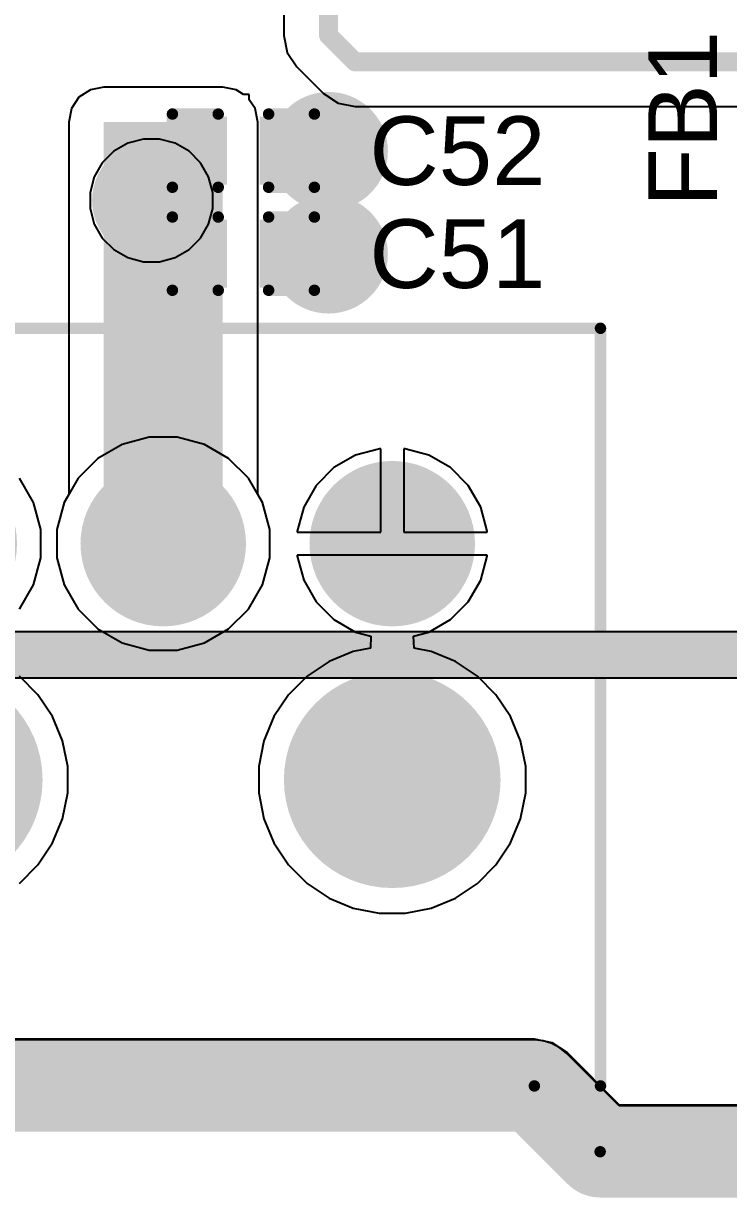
# Model space of a CAD drawing. Header units: inches. Extents: x -0.14 to 3.84, y -0.14 to 3.05.
# Drawn here: x 1.188 to 1.496, y -0.138 to 0.375 of the extents above; entities that cross this region are included whole.
import ezdxf

# ---------------------------------------------------------------- set-up
doc = ezdxf.new("R2010")
doc.units = ezdxf.units.IN
doc.header["$MEASUREMENT"] = 0
for name, color, linetype in [('Board Outline', 216, 'Continuous'), ('Bottom Layer', 5, 'Continuous'), ('Bottom Solder', 6, 'Continuous'), ('Ground Layer', 76, 'Continuous'), ('Multi-Layer', 9, 'Continuous'), ('Pad Holes', 156, 'Continuous'), ('Power Layer', 16, 'Continuous'), ('Top Layer', 1, 'Continuous'), ('Top Overlay', 2, 'Continuous'), ('Top Paste', 8, 'Continuous'), ('Top Solder', 216, 'Continuous'), ('Via Holes', 16, 'Continuous')]:
    doc.layers.add(name, color=color, linetype=linetype)
doc.styles.add('Arial', font='', dxfattribs={"height": 0.2})
doc.styles.get('Arial').set_extended_font_data('Arial')

# ---------------------------------------------------------------- blocks, each defined once
blk = doc.blocks.new('PLT133_T10W_26')
at = {"layer": 'Bottom Layer'}
h = blk.add_hatch(color=5, dxfattribs=at)
edge = h.paths.add_edge_path()
edge.add_arc((-0.1, 0.05157), 0.04331, 0, 360)
h = blk.add_hatch(color=5, dxfattribs=at)
edge = h.paths.add_edge_path()
edge.add_arc((0.1, 0.05157), 0.04331, 0, 360)
h = blk.add_hatch(color=5, dxfattribs=at)
edge = h.paths.add_edge_path()
edge.add_arc((-0.1, -0.05157), 0.0315, 0, 360)
h = blk.add_hatch(color=5, dxfattribs=at)
edge = h.paths.add_edge_path()
edge.add_arc((0, -0.05157), 0.0315, 0, 360)
h = blk.add_hatch(color=5, dxfattribs=at)
edge = h.paths.add_edge_path()
edge.add_arc((0.1, -0.05157), 0.0315, 0, 360)
at = {"layer": 'Bottom Solder'}
h = blk.add_hatch(color=6, dxfattribs=at)
edge = h.paths.add_edge_path()
edge.add_arc((-0.1, 0.05157), 0.04731, 0, 360)
h = blk.add_hatch(color=6, dxfattribs=at)
edge = h.paths.add_edge_path()
edge.add_arc((0.1, 0.05157), 0.04731, 0, 360)
h = blk.add_hatch(color=6, dxfattribs=at)
edge = h.paths.add_edge_path()
edge.add_arc((-0.1, -0.05157), 0.0355, 0, 360)
h = blk.add_hatch(color=6, dxfattribs=at)
edge = h.paths.add_edge_path()
edge.add_arc((0, -0.05157), 0.0355, 0, 360)
h = blk.add_hatch(color=6, dxfattribs=at)
edge = h.paths.add_edge_path()
edge.add_arc((0.1, -0.05157), 0.0355, 0, 360)
at = {"layer": 'Ground Layer'}
h = blk.add_hatch(color=76, dxfattribs=at)
edge = h.paths.add_edge_path()
edge.add_arc((-0.1, 0.05157), 0.04205, 0, 360)
h = blk.add_hatch(color=76, dxfattribs=at)
edge = h.paths.add_edge_path()
edge.add_arc((0.1, 0.05157), 0.04205, 0, 360)
h = blk.add_hatch(color=76, dxfattribs=at)
edge = h.paths.add_edge_path()
edge.add_arc((0, -0.05157), 0.03614, 0, 360)
h = blk.add_hatch(color=76, dxfattribs=at)
edge = h.paths.add_edge_path()
edge.add_arc((0.1, -0.05157), 0.03614, 0, 360)
at = {"layer": 'Multi-Layer'}
h = blk.add_hatch(color=9, dxfattribs=at)
edge = h.paths.add_edge_path()
edge.add_arc((-0.1, 0.05157), 0.04331, 0, 360)
h = blk.add_hatch(color=9, dxfattribs=at)
edge = h.paths.add_edge_path()
edge.add_arc((0.1, 0.05157), 0.04331, 0, 360)
h = blk.add_hatch(color=9, dxfattribs=at)
edge = h.paths.add_edge_path()
edge.add_arc((-0.1, -0.05157), 0.0315, 0, 360)
h = blk.add_hatch(color=9, dxfattribs=at)
edge = h.paths.add_edge_path()
edge.add_arc((0, -0.05157), 0.0315, 0, 360)
h = blk.add_hatch(color=9, dxfattribs=at)
edge = h.paths.add_edge_path()
edge.add_arc((0.1, -0.05157), 0.0315, 0, 360)
at = {"layer": 'Pad Holes'}
h = blk.add_hatch(color=7, dxfattribs=at)
edge = h.paths.add_edge_path()
edge.add_arc((-0.1, 0.05157), 0.02205, 0, 360)
h = blk.add_hatch(color=7, dxfattribs=at)
edge = h.paths.add_edge_path()
edge.add_arc((0.1, 0.05157), 0.02205, 0, 360)
h = blk.add_hatch(color=7, dxfattribs=at)
edge = h.paths.add_edge_path()
edge.add_arc((-0.1, -0.05157), 0.01614, 0, 360)
h = blk.add_hatch(color=7, dxfattribs=at)
edge = h.paths.add_edge_path()
edge.add_arc((0, -0.05157), 0.01614, 0, 360)
h = blk.add_hatch(color=7, dxfattribs=at)
edge = h.paths.add_edge_path()
edge.add_arc((0.1, -0.05157), 0.01614, 0, 360)
at = {"layer": 'Power Layer'}
h = blk.add_hatch(color=16, dxfattribs=at)
edge = h.paths.add_edge_path()
edge.add_arc((-0.1, 0.05157), 0.04205, 0, 360)
h = blk.add_hatch(color=16, dxfattribs=at)
edge = h.paths.add_edge_path()
edge.add_arc((0.1, 0.05157), 0.04205, 0, 360)
h = blk.add_hatch(color=16, dxfattribs=at)
edge = h.paths.add_edge_path()
edge.add_arc((-0.1, -0.05157), 0.03614, 0, 360)
h = blk.add_hatch(color=16, dxfattribs=at)
edge = h.paths.add_edge_path()
edge.add_arc((0.1, -0.05157), 0.03614, 0, 360)
at = {"layer": 'Top Layer'}
h = blk.add_hatch(color=1, dxfattribs=at)
edge = h.paths.add_edge_path()
edge.add_arc((-0.1, 0.05157), 0.04331, 0, 360)
h = blk.add_hatch(color=1, dxfattribs=at)
edge = h.paths.add_edge_path()
edge.add_arc((0.1, 0.05157), 0.04331, 0, 360)
h = blk.add_hatch(color=1, dxfattribs=at)
edge = h.paths.add_edge_path()
edge.add_arc((-0.1, -0.05157), 0.0315, 0, 360)
h = blk.add_hatch(color=1, dxfattribs=at)
edge = h.paths.add_edge_path()
edge.add_arc((0, -0.05157), 0.0315, 0, 360)
h = blk.add_hatch(color=1, dxfattribs=at)
edge = h.paths.add_edge_path()
edge.add_arc((0.1, -0.05157), 0.0315, 0, 360)
at = {"layer": 'Top Solder'}
h = blk.add_hatch(color=216, dxfattribs=at)
edge = h.paths.add_edge_path()
edge.add_arc((-0.1, 0.05157), 0.04731, 0, 360)
h = blk.add_hatch(color=216, dxfattribs=at)
edge = h.paths.add_edge_path()
edge.add_arc((0.1, 0.05157), 0.04731, 0, 360)
h = blk.add_hatch(color=216, dxfattribs=at)
edge = h.paths.add_edge_path()
edge.add_arc((-0.1, -0.05157), 0.0355, 0, 360)
h = blk.add_hatch(color=216, dxfattribs=at)
edge = h.paths.add_edge_path()
edge.add_arc((0, -0.05157), 0.0355, 0, 360)
h = blk.add_hatch(color=216, dxfattribs=at)
edge = h.paths.add_edge_path()
edge.add_arc((0.1, -0.05157), 0.0355, 0, 360)
at = {"layer": 'Top Overlay'}
for points in [[(0.19095, 0.18535, 0.005, 0.005, 0), (-0.19094, 0.18535, 0.005, 0.005, 0)], [(-0.19094, 0.18535, 0.005, 0.005, 0), (-0.19094, -0.14567, 0.005, 0.005, 0)], [(0.19095, 0.18535, 0.005, 0.005, 0), (0.19095, -0.14567, 0.005, 0.005, 0)], [(0.19095, -0.14567, 0.005, 0.005, 0), (-0.19094, -0.14567, 0.005, 0.005, 0)]]:
    blk.add_lwpolyline(points, format="xyseb", dxfattribs=at)
for points in [[(-0.19219, 0.18535, 0.0025, 0.0025, 1), (-0.18969, 0.18535, 0.0025, 0.0025, 1)], [(-0.19219, 0.18535, 0.0025, 0.0025, 1), (-0.18969, 0.18535, 0.0025, 0.0025, 1)], [(0.1897, 0.18535, 0.0025, 0.0025, 1), (0.1922, 0.18535, 0.0025, 0.0025, 1)], [(0.1897, 0.18535, 0.0025, 0.0025, 1), (0.1922, 0.18535, 0.0025, 0.0025, 1)], [(-0.19219, -0.14567, 0.0025, 0.0025, 1), (-0.18969, -0.14567, 0.0025, 0.0025, 1)], [(-0.19219, -0.14567, 0.0025, 0.0025, 1), (-0.18969, -0.14567, 0.0025, 0.0025, 1)], [(0.1897, -0.14567, 0.0025, 0.0025, 1), (0.1922, -0.14567, 0.0025, 0.0025, 1)], [(0.1897, -0.14567, 0.0025, 0.0025, 1), (0.1922, -0.14567, 0.0025, 0.0025, 1)]]:
    blk.add_lwpolyline(points, format="xyseb", close=True, dxfattribs=at)
at = {"layer": 'Top Overlay', "style": 'Arial'}
blk.add_text('1', height=0.03, rotation=180, dxfattribs=at).set_placement((0.16812, -0.02811))
blk = doc.blocks.new('C___0402_114')
at = {"layer": 'Top Layer'}
for points in [[(-0.0275, -0.0125), (-0.0275, 0.0125), (-0.0095, 0.0125), (-0.0095, -0.0125)], [(0.0095, -0.0125), (0.0095, 0.0125), (0.0275, 0.0125), (0.0275, -0.0125)]]:
    blk.add_hatch(color=1, dxfattribs=at).paths.add_polyline_path(points)
at = {"layer": 'Top Paste'}
for points in [[(-0.0275, -0.0125), (-0.0275, 0.0125), (-0.0095, 0.0125), (-0.0095, -0.0125)], [(0.0095, -0.0125), (0.0095, 0.0125), (0.0275, 0.0125), (0.0275, -0.0125)]]:
    blk.add_hatch(color=8, dxfattribs=at).paths.add_polyline_path(points)
at = {"layer": 'Top Solder'}
for points in [[(-0.02986, -0.01486), (-0.02986, 0.01486), (-0.00714, 0.01486), (-0.00714, -0.01486)], [(0.00714, -0.01486), (0.00714, 0.01486), (0.02986, 0.01486), (0.02986, -0.01486)]]:
    blk.add_hatch(color=216, dxfattribs=at).paths.add_polyline_path(points)
at = {"layer": 'Top Overlay'}
for points in [[(-0.011, 0.016, 0.005, 0.005, 0), (-0.031, 0.016, 0.005, 0.005, 0)], [(-0.031, 0.016, 0.005, 0.005, 0), (-0.031, -0.016, 0.005, 0.005, 0)], [(0.031, 0.016, 0.005, 0.005, 0), (0.011, 0.016, 0.005, 0.005, 0)], [(0.031, 0.016, 0.005, 0.005, 0), (0.031, -0.016, 0.005, 0.005, 0)], [(-0.011, -0.016, 0.005, 0.005, 0), (-0.031, -0.016, 0.005, 0.005, 0)], [(0.031, -0.016, 0.005, 0.005, 0), (0.011, -0.016, 0.005, 0.005, 0)]]:
    blk.add_lwpolyline(points, format="xyseb", dxfattribs=at)
for points in [[(-0.03225, 0.016, 0.0025, 0.0025, 1), (-0.02975, 0.016, 0.0025, 0.0025, 1)], [(-0.03225, 0.016, 0.0025, 0.0025, 1), (-0.02975, 0.016, 0.0025, 0.0025, 1)], [(-0.01225, 0.016, 0.0025, 0.0025, 1), (-0.00975, 0.016, 0.0025, 0.0025, 1)], [(0.00975, 0.016, 0.0025, 0.0025, 1), (0.01225, 0.016, 0.0025, 0.0025, 1)], [(0.02975, 0.016, 0.0025, 0.0025, 1), (0.03225, 0.016, 0.0025, 0.0025, 1)], [(0.02975, 0.016, 0.0025, 0.0025, 1), (0.03225, 0.016, 0.0025, 0.0025, 1)], [(-0.03225, -0.016, 0.0025, 0.0025, 1), (-0.02975, -0.016, 0.0025, 0.0025, 1)], [(-0.03225, -0.016, 0.0025, 0.0025, 1), (-0.02975, -0.016, 0.0025, 0.0025, 1)], [(-0.01225, -0.016, 0.0025, 0.0025, 1), (-0.00975, -0.016, 0.0025, 0.0025, 1)], [(0.00975, -0.016, 0.0025, 0.0025, 1), (0.01225, -0.016, 0.0025, 0.0025, 1)], [(0.02975, -0.016, 0.0025, 0.0025, 1), (0.03225, -0.016, 0.0025, 0.0025, 1)], [(0.02975, -0.016, 0.0025, 0.0025, 1), (0.03225, -0.016, 0.0025, 0.0025, 1)]]:
    blk.add_lwpolyline(points, format="xyseb", close=True, dxfattribs=at)
blk = doc.blocks.new('C___0402_115')
at = {"layer": 'Top Layer'}
for points in [[(-0.0275, -0.0125), (-0.0275, 0.0125), (-0.0095, 0.0125), (-0.0095, -0.0125)], [(0.0095, -0.0125), (0.0095, 0.0125), (0.0275, 0.0125), (0.0275, -0.0125)]]:
    blk.add_hatch(color=1, dxfattribs=at).paths.add_polyline_path(points)
at = {"layer": 'Top Paste'}
for points in [[(-0.0275, -0.0125), (-0.0275, 0.0125), (-0.0095, 0.0125), (-0.0095, -0.0125)], [(0.0095, -0.0125), (0.0095, 0.0125), (0.0275, 0.0125), (0.0275, -0.0125)]]:
    blk.add_hatch(color=8, dxfattribs=at).paths.add_polyline_path(points)
at = {"layer": 'Top Solder'}
for points in [[(-0.02986, -0.01486), (-0.02986, 0.01486), (-0.00714, 0.01486), (-0.00714, -0.01486)], [(0.00714, -0.01486), (0.00714, 0.01486), (0.02986, 0.01486), (0.02986, -0.01486)]]:
    blk.add_hatch(color=216, dxfattribs=at).paths.add_polyline_path(points)
at = {"layer": 'Top Overlay'}
for points in [[(-0.011, 0.016, 0.005, 0.005, 0), (-0.031, 0.016, 0.005, 0.005, 0)], [(-0.031, 0.016, 0.005, 0.005, 0), (-0.031, -0.016, 0.005, 0.005, 0)], [(0.031, 0.016, 0.005, 0.005, 0), (0.011, 0.016, 0.005, 0.005, 0)], [(0.031, 0.016, 0.005, 0.005, 0), (0.031, -0.016, 0.005, 0.005, 0)], [(-0.011, -0.016, 0.005, 0.005, 0), (-0.031, -0.016, 0.005, 0.005, 0)], [(0.031, -0.016, 0.005, 0.005, 0), (0.011, -0.016, 0.005, 0.005, 0)]]:
    blk.add_lwpolyline(points, format="xyseb", dxfattribs=at)
for points in [[(-0.03225, 0.016, 0.0025, 0.0025, 1), (-0.02975, 0.016, 0.0025, 0.0025, 1)], [(-0.03225, 0.016, 0.0025, 0.0025, 1), (-0.02975, 0.016, 0.0025, 0.0025, 1)], [(-0.01225, 0.016, 0.0025, 0.0025, 1), (-0.00975, 0.016, 0.0025, 0.0025, 1)], [(0.00975, 0.016, 0.0025, 0.0025, 1), (0.01225, 0.016, 0.0025, 0.0025, 1)], [(0.02975, 0.016, 0.0025, 0.0025, 1), (0.03225, 0.016, 0.0025, 0.0025, 1)], [(0.02975, 0.016, 0.0025, 0.0025, 1), (0.03225, 0.016, 0.0025, 0.0025, 1)], [(-0.03225, -0.016, 0.0025, 0.0025, 1), (-0.02975, -0.016, 0.0025, 0.0025, 1)], [(-0.03225, -0.016, 0.0025, 0.0025, 1), (-0.02975, -0.016, 0.0025, 0.0025, 1)], [(-0.01225, -0.016, 0.0025, 0.0025, 1), (-0.00975, -0.016, 0.0025, 0.0025, 1)], [(0.00975, -0.016, 0.0025, 0.0025, 1), (0.01225, -0.016, 0.0025, 0.0025, 1)], [(0.02975, -0.016, 0.0025, 0.0025, 1), (0.03225, -0.016, 0.0025, 0.0025, 1)], [(0.02975, -0.016, 0.0025, 0.0025, 1), (0.03225, -0.016, 0.0025, 0.0025, 1)]]:
    blk.add_lwpolyline(points, format="xyseb", close=True, dxfattribs=at)

msp = doc.modelspace()

# ---------------------------------------------------------------- hatches: boundary and pattern name
at = {"layer": 'Bottom Layer'}
h = msp.add_hatch(color=5, dxfattribs=at)
edge = h.paths.add_edge_path()
edge.add_arc((1.32136, 0.31899), 0.01181, 0, 360)
h = msp.add_hatch(color=5, dxfattribs=at)
edge = h.paths.add_edge_path()
edge.add_arc((1.24401, 0.29749), 0.01181, 0, 360)
h = msp.add_hatch(color=5, dxfattribs=at)
edge = h.paths.add_edge_path()
edge.add_arc((1.32136, 0.27399), 0.01181, 0, 360)
at = {"layer": 'Bottom Solder'}
h = msp.add_hatch(color=6, dxfattribs=at)
edge = h.paths.add_edge_path()
edge.add_arc((1.32136, 0.31899), 0.01581, 0, 360)
h = msp.add_hatch(color=6, dxfattribs=at)
edge = h.paths.add_edge_path()
edge.add_arc((1.24401, 0.29749), 0.01581, 0, 360)
h = msp.add_hatch(color=6, dxfattribs=at)
edge = h.paths.add_edge_path()
edge.add_arc((1.32136, 0.27399), 0.01581, 0, 360)
at = {"layer": 'Ground Layer'}
h = msp.add_hatch(color=76, dxfattribs=at)
edge = h.paths.add_edge_path()
edge.add_arc((1.24401, 0.29749), 0.02591, 0, 360)
at = {"layer": 'Power Layer'}
h = msp.add_hatch(color=16, dxfattribs=at)
edge = h.paths.add_edge_path()
edge.add_arc((1.32136, 0.31899), 0.02591, 0, 360)
h = msp.add_hatch(color=16, dxfattribs=at)
edge = h.paths.add_edge_path()
edge.add_arc((1.32136, 0.27399), 0.02591, 0, 360)
at = {"layer": 'Top Layer'}
for points in [[(1.22319, 0.14754), (1.27516, 0.14754), (1.27516, 0.33174), (1.22319, 0.33174)], [(1.32136, 0.30717), (1.32136, 0.33078), (1.29411, 0.33078), (1.29411, 0.30717)], [(1.32136, 0.26217), (1.32136, 0.28578), (1.29411, 0.28578), (1.29411, 0.26217)]]:
    msp.add_hatch(color=1, dxfattribs=at).paths.add_polyline_path(points)
h = msp.add_hatch(color=1, dxfattribs=at)
edge = h.paths.add_edge_path()
edge.add_arc((1.32136, 0.31899), 0.01181, 0, 360)
h = msp.add_hatch(color=1, dxfattribs=at)
edge = h.paths.add_edge_path()
edge.add_arc((1.24401, 0.29749), 0.01181, 0, 360)
h = msp.add_hatch(color=1, dxfattribs=at)
edge = h.paths.add_edge_path()
edge.add_arc((1.32136, 0.27399), 0.01181, 0, 360)
at = {"layer": 'Top Solder'}
h = msp.add_hatch(color=216, dxfattribs=at)
edge = h.paths.add_edge_path()
edge.add_arc((1.32136, 0.31899), 0.01581, 0, 360)
h = msp.add_hatch(color=216, dxfattribs=at)
edge = h.paths.add_edge_path()
edge.add_arc((1.24401, 0.29749), 0.01581, 0, 360)
h = msp.add_hatch(color=216, dxfattribs=at)
edge = h.paths.add_edge_path()
edge.add_arc((1.32136, 0.27399), 0.01581, 0, 360)
at = {"layer": 'Via Holes'}
h = msp.add_hatch(color=7, dxfattribs=at)
edge = h.paths.add_edge_path()
edge.add_arc((1.32136, 0.31899), 0.00591, 0, 360)
h = msp.add_hatch(color=7, dxfattribs=at)
edge = h.paths.add_edge_path()
edge.add_arc((1.24401, 0.29749), 0.00591, 0, 360)
h = msp.add_hatch(color=7, dxfattribs=at)
edge = h.paths.add_edge_path()
edge.add_arc((1.32136, 0.27399), 0.00591, 0, 360)

# ---------------------------------------------------------------- linework, layer by layer
at = {"layer": 'Board Outline'}
for points in [[(1.08712, -0.08938, 0.005, 0.005, 0), (1.41123, -0.08938, 0.005, 0.005, 0)], [(1.41123, -0.08938, 0.005, 0.005, 0), (1.43996, -0.11812, 0.005, 0.005, 0)], [(1.43996, -0.11812, 0.005, 0.005, 0), (1.59933, -0.11812, 0.005, 0.005, 0)]]:
    msp.add_lwpolyline(points, format="xyseb", dxfattribs=at)
for points in [[(1.40998, -0.08938, 0.0025, 0.0025, 1), (1.41248, -0.08938, 0.0025, 0.0025, 1)], [(1.40998, -0.08938, 0.0025, 0.0025, 1), (1.41248, -0.08938, 0.0025, 0.0025, 1)], [(1.43871, -0.11812, 0.0025, 0.0025, 1), (1.44121, -0.11812, 0.0025, 0.0025, 1)], [(1.43871, -0.11812, 0.0025, 0.0025, 1), (1.44121, -0.11812, 0.0025, 0.0025, 1)]]:
    msp.add_lwpolyline(points, format="xyseb", close=True, dxfattribs=at)
at = {"layer": 'Bottom Layer'}
for p, q in [((1.24048, 0.3243), (1.23366, 0.32248)), ((1.24754, 0.3243), (1.24048, 0.3243)), ((1.25436, 0.32248), (1.24754, 0.3243)), ((1.22755, 0.31895), (1.22256, 0.31396)), ((1.23366, 0.32248), (1.22755, 0.31895)), ((1.26047, 0.31895), (1.25436, 0.32248)), ((1.26546, 0.31396), (1.26047, 0.31895)), ((1.22256, 0.31396), (1.21903, 0.30784)), ((1.26899, 0.30784), (1.26546, 0.31396)), ((1.21903, 0.30784), (1.2172, 0.30102)), ((1.27082, 0.30102), (1.26899, 0.30784)), ((1.2172, 0.30102), (1.2172, 0.29396)), ((1.27082, 0.29396), (1.27082, 0.30102)), ((1.2172, 0.29396), (1.21903, 0.28714)), ((1.26899, 0.28714), (1.27082, 0.29396)), ((1.21903, 0.28714), (1.22256, 0.28103)), ((1.26546, 0.28103), (1.26899, 0.28714)), ((1.22256, 0.28103), (1.22755, 0.27604)), ((1.26047, 0.27604), (1.26546, 0.28103)), ((1.22755, 0.27604), (1.23366, 0.27251)), ((1.23366, 0.27251), (1.24048, 0.27068)), ((1.24754, 0.27068), (1.25436, 0.27251)), ((1.25436, 0.27251), (1.26047, 0.27604)), ((1.24048, 0.27068), (1.24754, 0.27068)), ((1.23123, 0.19087), (1.22063, 0.18475)), ((1.24305, 0.19404), (1.23123, 0.19087)), ((1.2553, 0.19404), (1.24305, 0.19404)), ((1.26712, 0.19087), (1.2553, 0.19404)), ((1.27772, 0.18475), (1.26712, 0.19087)), ((1.22063, 0.18475), (1.21197, 0.17609)), ((1.28638, 0.17609), (1.27772, 0.18475)), ((1.33316, 0.18621), (1.3237, 0.18075)), ((1.34371, 0.18904), (1.33316, 0.18621)), ((1.34417, 0.18904), (1.34371, 0.18904)), ((1.34417, 0.15254), (1.34417, 0.18904)), ((1.35464, 0.18904), (1.35417, 0.18904)), ((1.35417, 0.18904), (1.35417, 0.15254)), ((1.36519, 0.18621), (1.35464, 0.18904)), ((1.37465, 0.18075), (1.36519, 0.18621)), ((1.3237, 0.18075), (1.31597, 0.17302)), ((1.38238, 0.17302), (1.37465, 0.18075)), ((1.1925, 0.16549), (1.18638, 0.17609)), ((1.21197, 0.17609), (1.20585, 0.16549)), ((1.2925, 0.16549), (1.28638, 0.17609)), ((1.31597, 0.17302), (1.31051, 0.16356)), ((1.38784, 0.16356), (1.38238, 0.17302)), ((1.19567, 0.15366), (1.1925, 0.16549)), ((1.20585, 0.16549), (1.20268, 0.15366)), ((1.29567, 0.15366), (1.2925, 0.16549)), ((1.31051, 0.16356), (1.30768, 0.15301)), ((1.39067, 0.15301), (1.38784, 0.16356)), ((1.19567, 0.14142), (1.19567, 0.15366)), ((1.20268, 0.15366), (1.20268, 0.14142)), ((1.29567, 0.14142), (1.29567, 0.15366)), ((1.30768, 0.15301), (1.30768, 0.15254)), ((1.30768, 0.15254), (1.34417, 0.15254)), ((1.35417, 0.15254), (1.39067, 0.15254)), ((1.39067, 0.15254), (1.39067, 0.15301)), ((1.1925, 0.1296), (1.19567, 0.14142)), ((1.20268, 0.14142), (1.20585, 0.1296)), ((1.2925, 0.1296), (1.29567, 0.14142)), ((1.34917, 0.14254), (1.30768, 0.14254)), ((1.30768, 0.14254), (1.30768, 0.14208)), ((1.30768, 0.14208), (1.31051, 0.13153)), ((1.39067, 0.14254), (1.34917, 0.14254)), ((1.38784, 0.13153), (1.39067, 0.14208)), ((1.39067, 0.14208), (1.39067, 0.14254)), ((1.18638, 0.11899), (1.1925, 0.1296)), ((1.20585, 0.1296), (1.21197, 0.11899)), ((1.28638, 0.11899), (1.2925, 0.1296)), ((1.31051, 0.13153), (1.31597, 0.12206)), ((1.38238, 0.12206), (1.38784, 0.13153)), ((1.21197, 0.11899), (1.22063, 0.11034)), ((1.27772, 0.11034), (1.28638, 0.11899)), ((1.31597, 0.12206), (1.3237, 0.11434)), ((1.37465, 0.11434), (1.38238, 0.12206)), ((1.3237, 0.11434), (1.33316, 0.10888)), ((1.36519, 0.10888), (1.37465, 0.11434)), ((1.22063, 0.11034), (1.23123, 0.10422)), ((1.26712, 0.10422), (1.27772, 0.11034)), ((1.33316, 0.10888), (1.33984, 0.10709)), ((1.35851, 0.10709), (1.36519, 0.10888)), ((1.23123, 0.10422), (1.24305, 0.10105)), ((1.2553, 0.10105), (1.26712, 0.10422)), ((1.33984, 0.10709), (1.33967, 0.10195)), ((1.35868, 0.10195), (1.35851, 0.10709)), ((1.24305, 0.10105), (1.2553, 0.10105)), ((1.33217, 0.10046), (1.32156, 0.09607)), ((1.33967, 0.10195), (1.33217, 0.10046)), ((1.36618, 0.10046), (1.35868, 0.10195)), ((1.37679, 0.09607), (1.36618, 0.10046)), ((1.32156, 0.09607), (1.31201, 0.08969)), ((1.38634, 0.08969), (1.37679, 0.09607)), ((1.19446, 0.08156), (1.18634, 0.08969)), ((1.31201, 0.08969), (1.30388, 0.08156)), ((1.39446, 0.08156), (1.38634, 0.08969)), ((1.20085, 0.07201), (1.19446, 0.08156)), ((1.30388, 0.08156), (1.2975, 0.07201)), ((1.40085, 0.07201), (1.39446, 0.08156)), ((1.20524, 0.0614), (1.20085, 0.07201)), ((1.2975, 0.07201), (1.29311, 0.0614)), ((1.40524, 0.0614), (1.40085, 0.07201)), ((1.20748, 0.05014), (1.20524, 0.0614)), ((1.29311, 0.0614), (1.29087, 0.05014)), ((1.40748, 0.05014), (1.40524, 0.0614)), ((1.20748, 0.03865), (1.20748, 0.05014)), ((1.29087, 0.05014), (1.29087, 0.03865)), ((1.40748, 0.03865), (1.40748, 0.05014)), ((1.20524, 0.02739), (1.20748, 0.03865)), ((1.29087, 0.03865), (1.29311, 0.02739)), ((1.40524, 0.02739), (1.40748, 0.03865)), ((1.20085, 0.01678), (1.20524, 0.02739)), ((1.29311, 0.02739), (1.2975, 0.01678)), ((1.40085, 0.01678), (1.40524, 0.02739)), ((1.19446, 0.00723), (1.20085, 0.01678)), ((1.2975, 0.01678), (1.30388, 0.00723)), ((1.39446, 0.00723), (1.40085, 0.01678)), ((1.18634, -0.00089), (1.19446, 0.00723)), ((1.30388, 0.00723), (1.31201, -0.00089)), ((1.38634, -0.00089), (1.39446, 0.00723)), ((1.31201, -0.00089), (1.32156, -0.00728)), ((1.37679, -0.00728), (1.38634, -0.00089)), ((1.32156, -0.00728), (1.33217, -0.01167)), ((1.36618, -0.01167), (1.37679, -0.00728)), ((1.33217, -0.01167), (1.34343, -0.01391)), ((1.34343, -0.01391), (1.35492, -0.01391)), ((1.35492, -0.01391), (1.36618, -0.01167)), ((1.41123, -0.06899), (1.08712, -0.06899)), ((1.41903, -0.07055), (1.41123, -0.06899)), ((1.42565, -0.07497), (1.41903, -0.07055)), ((1.44841, -0.09773), (1.42565, -0.07497)), ((1.59088, -0.09773), (1.44841, -0.09773))]:
    msp.add_line(p, q, dxfattribs=at)
at = {"layer": 'Ground Layer'}
for p, q in [((1.41123, -0.06929), (1.08712, -0.06929)), ((1.41515, -0.06967), (1.41123, -0.06929)), ((1.41892, -0.07082), (1.41515, -0.06967)), ((1.42239, -0.07267), (1.41892, -0.07082)), ((1.42544, -0.07517), (1.42239, -0.07267)), ((1.44828, -0.09802), (1.42544, -0.07517)), ((1.591, -0.09802), (1.44828, -0.09802))]:
    msp.add_line(p, q, dxfattribs=at)
for points in [[(1.08712, -0.08938, 0.04, 0.04, 0), (1.41123, -0.08938, 0.04, 0.04, 0)], [(1.41123, -0.08938, 0.04, 0.04, 0), (1.43996, -0.11812, 0.04, 0.04, 0)], [(1.43996, -0.11812, 0.04, 0.04, 0), (1.59933, -0.11812, 0.04, 0.04, 0)]]:
    msp.add_lwpolyline(points, format="xyseb", dxfattribs=at)
for points in [[(1.40123, -0.08938, 0.02, 0.02, 1), (1.42123, -0.08938, 0.02, 0.02, 1)], [(1.40123, -0.08938, 0.02, 0.02, 1), (1.42123, -0.08938, 0.02, 0.02, 1)], [(1.42996, -0.11812, 0.02, 0.02, 1), (1.44996, -0.11812, 0.02, 0.02, 1)], [(1.42996, -0.11812, 0.02, 0.02, 1), (1.44996, -0.11812, 0.02, 0.02, 1)]]:
    msp.add_lwpolyline(points, format="xyseb", close=True, dxfattribs=at)
at = {"layer": 'Power Layer'}
for p, q in [((3.02282, 0.10909), (0.67606, 0.10909)), ((0.67188, 0.08891), (3.027, 0.08891)), ((1.41123, -0.06929), (1.08712, -0.06929)), ((1.41515, -0.06967), (1.41123, -0.06929)), ((1.41892, -0.07082), (1.41515, -0.06967)), ((1.42239, -0.07267), (1.41892, -0.07082)), ((1.42544, -0.07517), (1.42239, -0.07267)), ((1.44828, -0.09802), (1.42544, -0.07517)), ((1.591, -0.09802), (1.44828, -0.09802))]:
    msp.add_line(p, q, dxfattribs=at)
for points in [[(0.67188, 0.099, 0.02, 0.02, 0), (3.027, 0.099, 0.02, 0.02, 0)], [(1.08712, -0.08938, 0.04, 0.04, 0), (1.41123, -0.08938, 0.04, 0.04, 0)], [(1.41123, -0.08938, 0.04, 0.04, 0), (1.43996, -0.11812, 0.04, 0.04, 0)], [(1.43996, -0.11812, 0.04, 0.04, 0), (1.59933, -0.11812, 0.04, 0.04, 0)]]:
    msp.add_lwpolyline(points, format="xyseb", dxfattribs=at)
for points in [[(1.40123, -0.08938, 0.02, 0.02, 1), (1.42123, -0.08938, 0.02, 0.02, 1)], [(1.40123, -0.08938, 0.02, 0.02, 1), (1.42123, -0.08938, 0.02, 0.02, 1)], [(1.42996, -0.11812, 0.02, 0.02, 1), (1.44996, -0.11812, 0.02, 0.02, 1)], [(1.42996, -0.11812, 0.02, 0.02, 1), (1.44996, -0.11812, 0.02, 0.02, 1)]]:
    msp.add_lwpolyline(points, format="xyseb", close=True, dxfattribs=at)
at = {"layer": 'Top Layer'}
for p, q in [((1.30184, 0.44734), (1.30184, 0.36961)), ((1.30184, 0.36961), (1.30332, 0.36215)), ((1.30332, 0.36215), (1.30756, 0.35581)), ((1.30756, 0.35581), (1.31917, 0.3442)), ((1.21734, 0.34587), (1.21238, 0.34256)), ((1.22319, 0.34704), (1.21734, 0.34587)), ((1.27516, 0.34704), (1.22319, 0.34704)), ((1.28101, 0.34587), (1.27516, 0.34704)), ((1.2842, 0.34374), (1.28101, 0.34587)), ((1.28668, 0.34374), (1.2842, 0.34374)), ((1.28668, 0.3415), (1.28668, 0.34374)), ((1.31917, 0.3442), (1.3255, 0.33997)), ((1.21238, 0.34256), (1.20906, 0.3376)), ((1.28929, 0.3376), (1.28668, 0.3415)), ((1.3255, 0.33997), (1.33297, 0.33848)), ((1.20906, 0.3376), (1.2079, 0.33174)), ((1.29045, 0.33174), (1.28929, 0.3376)), ((1.33297, 0.33848), (1.67048, 0.33848)), ((1.2079, 0.33174), (1.2079, 0.16904)), ((1.29045, 0.16904), (1.29045, 0.33174)), ((1.33316, 0.18621), (1.3237, 0.18075)), ((1.34371, 0.18904), (1.33316, 0.18621)), ((1.34417, 0.18904), (1.34371, 0.18904)), ((1.34417, 0.15254), (1.34417, 0.18904)), ((1.35464, 0.18904), (1.35417, 0.18904)), ((1.35417, 0.18904), (1.35417, 0.15254)), ((1.36519, 0.18621), (1.35464, 0.18904)), ((1.37465, 0.18075), (1.36519, 0.18621)), ((1.3237, 0.18075), (1.31597, 0.17302)), ((1.38238, 0.17302), (1.37465, 0.18075)), ((1.1925, 0.16549), (1.18638, 0.17609)), ((1.31597, 0.17302), (1.31051, 0.16356)), ((1.38784, 0.16356), (1.38238, 0.17302)), ((1.19567, 0.15366), (1.1925, 0.16549)), ((1.20585, 0.16549), (1.20268, 0.15366)), ((1.2079, 0.16904), (1.20585, 0.16549)), ((1.2925, 0.16549), (1.29045, 0.16904)), ((1.29567, 0.15366), (1.2925, 0.16549)), ((1.31051, 0.16356), (1.30768, 0.15301)), ((1.39067, 0.15301), (1.38784, 0.16356)), ((1.19567, 0.14142), (1.19567, 0.15366)), ((1.20268, 0.15366), (1.20268, 0.14142)), ((1.29567, 0.14142), (1.29567, 0.15366)), ((1.30768, 0.15301), (1.30768, 0.15254)), ((1.30768, 0.15254), (1.34417, 0.15254)), ((1.35417, 0.15254), (1.39067, 0.15254)), ((1.39067, 0.15254), (1.39067, 0.15301)), ((1.1925, 0.1296), (1.19567, 0.14142)), ((1.20268, 0.14142), (1.20585, 0.1296)), ((1.2925, 0.1296), (1.29567, 0.14142)), ((1.34917, 0.14254), (1.30768, 0.14254)), ((1.30768, 0.14254), (1.30768, 0.14208)), ((1.30768, 0.14208), (1.31051, 0.13153)), ((1.39067, 0.14254), (1.34917, 0.14254)), ((1.38784, 0.13153), (1.39067, 0.14208)), ((1.39067, 0.14208), (1.39067, 0.14254)), ((1.18638, 0.11899), (1.1925, 0.1296)), ((1.20585, 0.1296), (1.21197, 0.11899)), ((1.28638, 0.11899), (1.2925, 0.1296)), ((1.31051, 0.13153), (1.31597, 0.12206)), ((1.38238, 0.12206), (1.38784, 0.13153)), ((1.21197, 0.11899), (1.22063, 0.11034)), ((1.27772, 0.11034), (1.28638, 0.11899)), ((1.31597, 0.12206), (1.3237, 0.11434)), ((1.37465, 0.11434), (1.38238, 0.12206)), ((1.3237, 0.11434), (1.33316, 0.10888)), ((1.36519, 0.10888), (1.37465, 0.11434)), ((1.22063, 0.11034), (1.23123, 0.10422)), ((1.26712, 0.10422), (1.27772, 0.11034)), ((1.33316, 0.10888), (1.33984, 0.10709)), ((1.35851, 0.10709), (1.36519, 0.10888)), ((1.23123, 0.10422), (1.24305, 0.10105)), ((1.2553, 0.10105), (1.26712, 0.10422)), ((1.33984, 0.10709), (1.33967, 0.10195)), ((1.35868, 0.10195), (1.35851, 0.10709)), ((1.24305, 0.10105), (1.2553, 0.10105)), ((1.33217, 0.10046), (1.32156, 0.09607)), ((1.33967, 0.10195), (1.33217, 0.10046)), ((1.36618, 0.10046), (1.35868, 0.10195)), ((1.37679, 0.09607), (1.36618, 0.10046)), ((1.32156, 0.09607), (1.31201, 0.08969)), ((1.38634, 0.08969), (1.37679, 0.09607)), ((1.19446, 0.08156), (1.18634, 0.08969)), ((1.31201, 0.08969), (1.30388, 0.08156)), ((1.39446, 0.08156), (1.38634, 0.08969)), ((1.20085, 0.07201), (1.19446, 0.08156)), ((1.30388, 0.08156), (1.2975, 0.07201)), ((1.40085, 0.07201), (1.39446, 0.08156)), ((1.20524, 0.0614), (1.20085, 0.07201)), ((1.2975, 0.07201), (1.29311, 0.0614)), ((1.40524, 0.0614), (1.40085, 0.07201)), ((1.20748, 0.05014), (1.20524, 0.0614)), ((1.29311, 0.0614), (1.29087, 0.05014)), ((1.40748, 0.05014), (1.40524, 0.0614)), ((1.20748, 0.03865), (1.20748, 0.05014)), ((1.29087, 0.05014), (1.29087, 0.03865)), ((1.40748, 0.03865), (1.40748, 0.05014)), ((1.20524, 0.02739), (1.20748, 0.03865)), ((1.29087, 0.03865), (1.29311, 0.02739)), ((1.40524, 0.02739), (1.40748, 0.03865)), ((1.20085, 0.01678), (1.20524, 0.02739)), ((1.29311, 0.02739), (1.2975, 0.01678)), ((1.40085, 0.01678), (1.40524, 0.02739)), ((1.19446, 0.00723), (1.20085, 0.01678)), ((1.2975, 0.01678), (1.30388, 0.00723)), ((1.39446, 0.00723), (1.40085, 0.01678)), ((1.18634, -0.00089), (1.19446, 0.00723)), ((1.30388, 0.00723), (1.31201, -0.00089)), ((1.38634, -0.00089), (1.39446, 0.00723)), ((1.31201, -0.00089), (1.32156, -0.00728)), ((1.37679, -0.00728), (1.38634, -0.00089)), ((1.32156, -0.00728), (1.33217, -0.01167)), ((1.36618, -0.01167), (1.37679, -0.00728)), ((1.33217, -0.01167), (1.34343, -0.01391)), ((1.34343, -0.01391), (1.35492, -0.01391)), ((1.35492, -0.01391), (1.36618, -0.01167)), ((1.41123, -0.06899), (1.08712, -0.06899)), ((1.41903, -0.07055), (1.41123, -0.06899)), ((1.42565, -0.07497), (1.41903, -0.07055)), ((1.44841, -0.09773), (1.42565, -0.07497)), ((1.59088, -0.09773), (1.44841, -0.09773))]:
    msp.add_line(p, q, dxfattribs=at)
for points in [[(1.32136, 0.36961, 0.00828, 0.00828, 0), (1.32136, 0.51299, 0.00828, 0.00828, 0)], [(1.32136, 0.36961, 0.00828, 0.00828, 0), (1.33297, 0.358, 0.00828, 0.00828, 0)], [(1.33297, 0.358, 0.00828, 0.00828, 0), (1.67965, 0.358, 0.00828, 0.00828, 0)]]:
    msp.add_lwpolyline(points, format="xyseb", dxfattribs=at)
for points in [[(1.31929, 0.36961, 0.00414, 0.00414, 1), (1.32343, 0.36961, 0.00414, 0.00414, 1)], [(1.31929, 0.36961, 0.00414, 0.00414, 1), (1.32343, 0.36961, 0.00414, 0.00414, 1)], [(1.3309, 0.358, 0.00414, 0.00414, 1), (1.33504, 0.358, 0.00414, 0.00414, 1)], [(1.3309, 0.358, 0.00414, 0.00414, 1), (1.33504, 0.358, 0.00414, 0.00414, 1)]]:
    msp.add_lwpolyline(points, format="xyseb", close=True, dxfattribs=at)

# ---------------------------------------------------------------- block references
at = {"rotation": 180}
for name, p in [('C___0402_114', (1.28418, 0.31924)), ('C___0402_115', (1.28418, 0.27424)), ('PLT133_T10W_26', (1.24917, 0.09597))]:
    msp.add_blockref(name, p, dxfattribs=at)

# ---------------------------------------------------------------- texts
at = {"layer": 'Top Overlay', "style": 'Arial'}
msp.add_text('FB1', height=0.03, rotation=90, dxfattribs=at).set_placement((1.49099, 0.29471))
for s, p in [('C52', (1.3392, 0.30425)), ('C51', (1.3392, 0.25924))]:
    msp.add_text(s, height=0.03, dxfattribs=at).set_placement(p)

doc.saveas('drawing.dxf')
